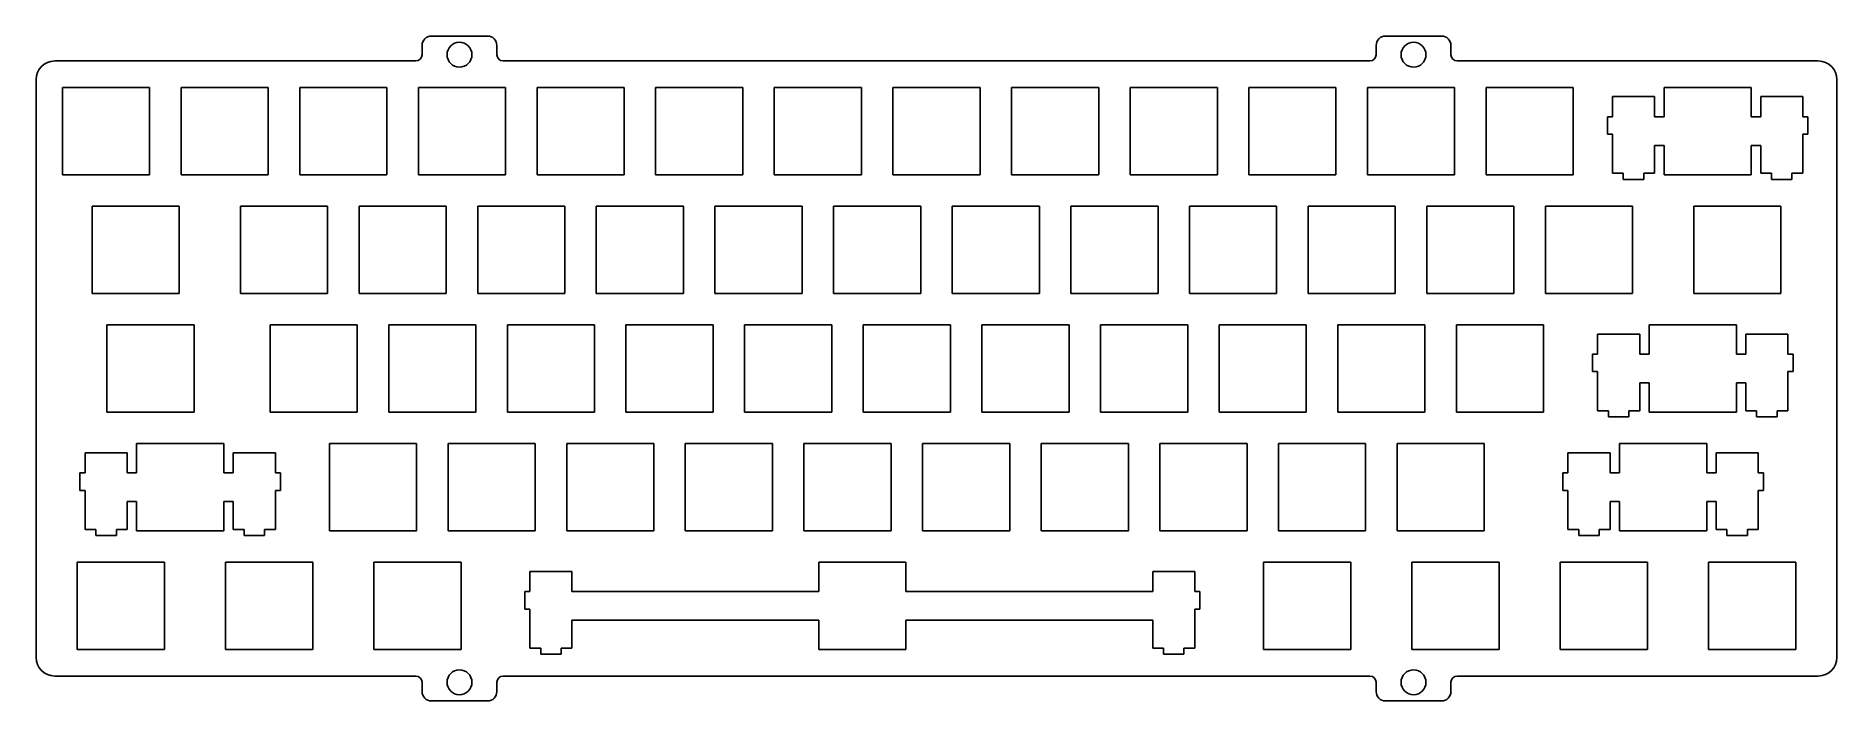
# Model space of a CAD drawing. Extents: x -2 to 288, y -6 to 101.
import ezdxf

# ---------------------------------------------------------------- set-up
doc = ezdxf.new("R2010")
doc.units = 0
doc.header["$MEASUREMENT"] = 0

msp = doc.modelspace()

# ---------------------------------------------------------------- linework, layer by layer
at = {"linetype": 'Continuous'}
for p, q in [((60.36965, 99.5676), (60.36965, 98.0676)), ((61.86965, 101.0676), (70.86965, 101.0676)), ((72.36965, 99.5676), (72.36965, 98.0676)), ((213.5704, 99.5676), (213.5704, 98.0676)), ((215.0704, 101.0676), (224.0704, 101.0676)), ((225.5704, 99.5676), (225.5704, 98.0676)), ((59.36965, 97.0676), (1.36965, 97.0676)), ((212.5704, 97.0676), (73.36965, 97.0676)), ((284.5704, 97.0676), (226.5704, 97.0676)), ((-1.63035, 1.36827), (-1.63035, 94.0676)), ((287.5704, 1.36827), (287.5704, 94.0676)), ((251.52, 91.3476), (258.27, 91.3476)), ((275.32, 91.3476), (282.069, 91.3476)), ((249.138, 53.2476), (255.888, 53.2476)), ((272.938, 53.2476), (279.687, 53.2476)), ((6.2508, 34.1974), (13.0004, 34.1974)), ((30.0509, 34.1974), (36.8004, 34.1974)), ((244.376, 34.1974), (251.126, 34.1974)), ((268.176, 34.1974), (274.925, 34.1974)), ((77.6884, 15.1474), (84.4381, 15.1474)), ((177.689, 15.1474), (184.438, 15.1474)), ((59.36965, -1.63173), (1.36965, -1.63173)), ((60.36965, -4.13173), (60.36965, -2.63173)), ((72.36965, -4.13173), (72.36965, -2.63173)), ((212.5704, -1.63173), (73.36965, -1.63173)), ((213.5704, -4.13173), (213.5704, -2.63173)), ((225.5704, -4.13173), (225.5704, -2.63173)), ((284.5704, -1.63173), (226.5704, -1.63173)), ((61.86965, -5.63173), (70.86965, -5.63173)), ((215.0704, -5.63173), (224.0704, -5.63173))]:
    msp.add_line(p, q, dxfattribs=at)
at = {"color": 0}
for p, q in [((2.61965, 92.8176), (16.6192, 92.8176)), ((2.61965, 78.8183), (2.61965, 92.8176)), ((16.6192, 92.8176), (16.6192, 78.8183)), ((21.6697, 92.8176), (35.669, 92.8176)), ((21.6697, 78.8183), (21.6697, 92.8176)), ((35.669, 92.8176), (35.669, 78.8183)), ((40.7197, 92.8176), (54.719, 92.8176)), ((40.7197, 78.8183), (40.7197, 92.8176)), ((54.719, 92.8176), (54.719, 78.8183)), ((59.7697, 92.8176), (73.769, 92.8176)), ((59.7697, 78.8183), (59.7697, 92.8176)), ((73.769, 92.8176), (73.769, 78.8183)), ((78.8197, 92.8176), (92.819, 92.8176)), ((78.8197, 78.8183), (78.8197, 92.8176)), ((92.819, 92.8176), (92.819, 78.8183)), ((97.8683, 92.8176), (111.869, 92.8176)), ((97.8683, 78.8183), (97.8683, 92.8176)), ((111.869, 92.8176), (111.869, 78.8183)), ((116.918, 92.8176), (130.919, 92.8176)), ((116.918, 78.8183), (116.918, 92.8176)), ((130.919, 92.8176), (130.919, 78.8183)), ((135.97, 92.8176), (149.969, 92.8176)), ((135.97, 78.8183), (135.97, 92.8176)), ((149.969, 92.8176), (149.969, 78.8183)), ((155.02, 92.8176), (169.019, 92.8176)), ((155.02, 78.8183), (155.02, 92.8176)), ((169.019, 92.8176), (169.019, 78.8183)), ((174.07, 92.8176), (188.069, 92.8176)), ((174.07, 78.8183), (174.07, 92.8176)), ((188.069, 92.8176), (188.069, 78.8183)), ((193.12, 92.8176), (207.119, 92.8176)), ((193.12, 78.8183), (193.12, 92.8176)), ((207.119, 92.8176), (207.119, 78.8183)), ((212.17, 92.8176), (226.169, 92.8176)), ((212.17, 78.8183), (212.17, 92.8176)), ((226.169, 92.8176), (226.169, 78.8183)), ((231.22, 92.8176), (245.219, 92.8176)), ((231.22, 78.8183), (231.22, 92.8176)), ((245.219, 92.8176), (245.219, 78.8183)), ((259.795, 92.8176), (259.795, 88.1172)), ((273.794, 92.8176), (259.795, 92.8176)), ((273.794, 88.1172), (273.794, 92.8176)), ((251.52, 91.3476), (251.52, 88.1172)), ((258.269, 88.1172), (258.269, 91.3476)), ((275.32, 91.3476), (275.32, 88.1172)), ((282.069, 88.1172), (282.069, 91.3476)), ((251.52, 88.1172), (250.694, 88.1172)), ((250.694, 88.1172), (250.694, 85.3172)), ((259.795, 88.1172), (258.269, 88.1172)), ((275.32, 88.1172), (273.794, 88.1172)), ((282.895, 88.1172), (282.069, 88.1172)), ((282.895, 85.3172), (282.895, 88.1172)), ((250.694, 85.3172), (251.52, 85.3172)), ((251.52, 85.3172), (251.52, 79.0469)), ((282.069, 79.0469), (282.069, 85.3172)), ((282.069, 85.3172), (282.895, 85.3172)), ((258.269, 79.0469), (258.269, 83.5173)), ((258.269, 83.5173), (259.795, 83.5173)), ((259.795, 83.5173), (259.795, 78.8183)), ((273.794, 78.8183), (273.794, 83.5173)), ((273.794, 83.5173), (275.32, 83.5173)), ((275.32, 83.5173), (275.32, 79.0469)), ((16.6192, 78.8183), (2.61965, 78.8183)), ((35.669, 78.8183), (21.6697, 78.8183)), ((54.719, 78.8183), (40.7197, 78.8183)), ((73.769, 78.8183), (59.7697, 78.8183)), ((92.819, 78.8183), (78.8197, 78.8183)), ((111.869, 78.8183), (97.8683, 78.8183)), ((130.919, 78.8183), (116.918, 78.8183)), ((149.969, 78.8183), (135.97, 78.8183)), ((169.019, 78.8183), (155.02, 78.8183)), ((188.069, 78.8183), (174.07, 78.8183)), ((207.119, 78.8183), (193.12, 78.8183)), ((226.169, 78.8183), (212.17, 78.8183)), ((245.219, 78.8183), (231.22, 78.8183)), ((251.52, 79.0469), (253.243, 79.0469)), ((253.243, 79.0469), (253.243, 78.0673)), ((256.545, 78.0673), (256.545, 79.0469)), ((256.545, 79.0469), (258.269, 79.0469)), ((259.795, 78.8183), (273.794, 78.8183)), ((275.32, 79.0469), (277.045, 79.0469)), ((277.045, 79.0469), (277.045, 78.0673)), ((280.345, 78.0673), (280.345, 79.0469)), ((280.345, 79.0469), (282.069, 79.0469)), ((253.243, 78.0673), (256.545, 78.0673)), ((277.045, 78.0673), (280.345, 78.0673)), ((7.38216, 73.7676), (21.3817, 73.7676)), ((7.38216, 59.7683), (7.38216, 73.7676)), ((21.3817, 73.7676), (21.3817, 59.7683)), ((31.1947, 73.7676), (45.194, 73.7676)), ((31.1947, 59.7683), (31.1947, 73.7676)), ((45.194, 73.7676), (45.194, 59.7683)), ((50.2447, 73.7676), (64.244, 73.7676)), ((50.2447, 59.7683), (50.2447, 73.7676)), ((64.244, 73.7676), (64.244, 59.7683)), ((69.2947, 73.7676), (83.294, 73.7676)), ((69.2947, 59.7683), (69.2947, 73.7676)), ((83.294, 73.7676), (83.294, 59.7683)), ((88.3447, 73.7676), (102.344, 73.7676)), ((88.3447, 59.7683), (88.3447, 73.7676)), ((102.344, 73.7676), (102.344, 59.7683)), ((107.395, 73.7676), (121.394, 73.7676)), ((107.395, 59.7683), (107.395, 73.7676)), ((121.394, 73.7676), (121.394, 59.7683)), ((126.445, 73.7676), (140.444, 73.7676)), ((126.445, 59.7683), (126.445, 73.7676)), ((140.444, 73.7676), (140.444, 59.7683)), ((145.495, 73.7676), (159.494, 73.7676)), ((145.495, 59.7683), (145.495, 73.7676)), ((159.494, 73.7676), (159.494, 59.7683)), ((164.545, 73.7676), (178.544, 73.7676)), ((164.545, 59.7683), (164.545, 73.7676)), ((178.544, 73.7676), (178.544, 59.7683)), ((183.595, 73.7676), (197.594, 73.7676)), ((183.595, 59.7683), (183.595, 73.7676)), ((197.594, 73.7676), (197.594, 59.7683)), ((202.645, 73.7676), (216.644, 73.7676)), ((202.645, 59.7683), (202.645, 73.7676)), ((216.644, 73.7676), (216.644, 59.7683)), ((221.695, 73.7676), (235.694, 73.7676)), ((221.695, 59.7683), (221.695, 73.7676)), ((235.694, 73.7676), (235.694, 59.7683)), ((240.745, 73.7676), (254.744, 73.7676)), ((240.745, 59.7683), (240.745, 73.7676)), ((254.744, 73.7676), (254.744, 59.7683)), ((264.557, 73.7676), (278.557, 73.7676)), ((264.557, 59.7683), (264.557, 73.7676)), ((278.557, 73.7676), (278.557, 59.7683)), ((21.3817, 59.7683), (7.38216, 59.7683)), ((45.194, 59.7683), (31.1947, 59.7683)), ((64.244, 59.7683), (50.2447, 59.7683)), ((83.294, 59.7683), (69.2947, 59.7683)), ((102.344, 59.7683), (88.3447, 59.7683)), ((121.394, 59.7683), (107.395, 59.7683)), ((140.444, 59.7683), (126.445, 59.7683)), ((159.494, 59.7683), (145.495, 59.7683)), ((178.544, 59.7683), (164.545, 59.7683)), ((197.594, 59.7683), (183.595, 59.7683)), ((216.644, 59.7683), (202.645, 59.7683)), ((235.694, 59.7683), (221.695, 59.7683)), ((254.744, 59.7683), (240.745, 59.7683)), ((278.557, 59.7683), (264.557, 59.7683)), ((9.76341, 54.7176), (23.7629, 54.7176)), ((9.76341, 40.7183), (9.76341, 54.7176)), ((23.7629, 54.7176), (23.7629, 40.7183)), ((35.9572, 54.7176), (49.9565, 54.7176)), ((35.9572, 40.7183), (35.9572, 54.7176)), ((49.9565, 54.7176), (49.9565, 40.7183)), ((55.0072, 54.7176), (69.0065, 54.7176)), ((55.0072, 40.7183), (55.0072, 54.7176)), ((69.0065, 54.7176), (69.0065, 40.7183)), ((74.0572, 54.7176), (88.0565, 54.7176)), ((74.0572, 40.7183), (74.0572, 54.7176)), ((88.0565, 54.7176), (88.0565, 40.7183)), ((93.1072, 54.7176), (107.107, 54.7176)), ((93.1072, 40.7183), (93.1072, 54.7176)), ((107.107, 54.7176), (107.107, 40.7183)), ((112.157, 54.7176), (126.157, 54.7176)), ((112.157, 40.7183), (112.157, 54.7176)), ((126.157, 54.7176), (126.157, 40.7183)), ((131.207, 54.7176), (145.207, 54.7176)), ((131.207, 40.7183), (131.207, 54.7176)), ((145.207, 54.7176), (145.207, 40.7183)), ((150.257, 54.7176), (164.257, 54.7176)), ((150.257, 40.7183), (150.257, 54.7176)), ((164.257, 54.7176), (164.257, 40.7183)), ((169.307, 54.7176), (183.307, 54.7176)), ((169.307, 40.7183), (169.307, 54.7176)), ((183.307, 54.7176), (183.307, 40.7183)), ((188.357, 54.7176), (202.357, 54.7176)), ((188.357, 40.7183), (188.357, 54.7176)), ((202.357, 54.7176), (202.357, 40.7183)), ((207.407, 54.7176), (221.407, 54.7176)), ((207.407, 40.7183), (207.407, 54.7176)), ((221.407, 54.7176), (221.407, 40.7183)), ((226.457, 54.7176), (240.457, 54.7176)), ((226.457, 40.7183), (226.457, 54.7176)), ((240.457, 54.7176), (240.457, 40.7183)), ((249.138, 53.2476), (249.138, 50.0172)), ((255.888, 50.0172), (255.888, 53.2476)), ((257.413, 54.7176), (257.413, 50.0172)), ((271.413, 54.7176), (257.413, 54.7176)), ((271.413, 50.0172), (271.413, 54.7176)), ((272.939, 53.2476), (272.939, 50.0172)), ((279.688, 50.0172), (279.688, 53.2476)), ((249.138, 50.0172), (248.313, 50.0172)), ((248.313, 50.0172), (248.313, 47.2172)), ((257.413, 50.0172), (255.888, 50.0172)), ((272.939, 50.0172), (271.413, 50.0172)), ((280.512, 50.0172), (279.688, 50.0172)), ((280.512, 47.2172), (280.512, 50.0172)), ((248.313, 47.2172), (249.138, 47.2172)), ((249.138, 47.2172), (249.138, 40.9483)), ((279.688, 40.9483), (279.688, 47.2172)), ((279.688, 47.2172), (280.512, 47.2172)), ((255.888, 40.9483), (255.888, 45.4173)), ((255.888, 45.4173), (257.413, 45.4173)), ((257.413, 45.4173), (257.413, 40.7183)), ((271.413, 40.7183), (271.413, 45.4173)), ((271.413, 45.4173), (272.939, 45.4173)), ((272.939, 45.4173), (272.939, 40.9483)), ((23.7629, 40.7183), (9.76341, 40.7183)), ((49.9565, 40.7183), (35.9572, 40.7183)), ((69.0065, 40.7183), (55.0072, 40.7183)), ((88.0565, 40.7183), (74.0572, 40.7183)), ((107.107, 40.7183), (93.1072, 40.7183)), ((126.157, 40.7183), (112.157, 40.7183)), ((145.207, 40.7183), (131.207, 40.7183)), ((164.257, 40.7183), (150.257, 40.7183)), ((183.307, 40.7183), (169.307, 40.7183)), ((202.357, 40.7183), (188.357, 40.7183)), ((221.407, 40.7183), (207.407, 40.7183)), ((240.457, 40.7183), (226.457, 40.7183)), ((249.138, 40.9483), (250.862, 40.9483)), ((250.862, 40.9483), (250.862, 39.9673)), ((254.161, 39.9673), (254.161, 40.9483)), ((254.161, 40.9483), (255.888, 40.9483)), ((257.413, 40.7183), (271.413, 40.7183)), ((272.939, 40.9483), (274.662, 40.9483)), ((274.662, 40.9483), (274.662, 39.9673)), ((277.963, 39.9673), (277.963, 40.9483)), ((277.963, 40.9483), (279.688, 40.9483)), ((250.862, 39.9673), (254.161, 39.9673)), ((274.662, 39.9673), (277.963, 39.9673)), ((14.5259, 35.6676), (14.5259, 30.9673)), ((28.5254, 35.6676), (14.5259, 35.6676)), ((28.5254, 30.9673), (28.5254, 35.6676)), ((45.4822, 35.6676), (59.4815, 35.6676)), ((45.4822, 21.6683), (45.4822, 35.6676)), ((59.4815, 35.6676), (59.4815, 21.6683)), ((64.5322, 35.6676), (78.5315, 35.6676)), ((64.5322, 21.6683), (64.5322, 35.6676)), ((78.5315, 35.6676), (78.5315, 21.6683)), ((83.5822, 35.6676), (97.5815, 35.6676)), ((83.5822, 21.6683), (83.5822, 35.6676)), ((97.5815, 35.6676), (97.5815, 21.6683)), ((102.632, 35.6676), (116.632, 35.6676)), ((102.632, 21.6683), (102.632, 35.6676)), ((116.632, 35.6676), (116.632, 21.6683)), ((121.682, 35.6676), (135.682, 35.6676)), ((121.682, 21.6683), (121.682, 35.6676)), ((135.682, 35.6676), (135.682, 21.6683)), ((140.732, 35.6676), (154.732, 35.6676)), ((140.732, 21.6683), (140.732, 35.6676)), ((154.732, 35.6676), (154.732, 21.6683)), ((159.782, 35.6676), (173.782, 35.6676)), ((159.782, 21.6683), (159.782, 35.6676)), ((173.782, 35.6676), (173.782, 21.6683)), ((178.832, 35.6676), (192.832, 35.6676)), ((178.832, 21.6683), (178.832, 35.6676)), ((192.832, 35.6676), (192.832, 21.6683)), ((197.882, 35.6676), (211.882, 35.6676)), ((197.882, 21.6683), (197.882, 35.6676)), ((211.882, 35.6676), (211.882, 21.6683)), ((216.932, 35.6676), (230.932, 35.6676)), ((216.932, 21.6683), (216.932, 35.6676)), ((230.932, 35.6676), (230.932, 21.6683)), ((252.65, 35.6676), (252.65, 30.9673)), ((266.65, 35.6676), (252.65, 35.6676)), ((266.65, 30.9673), (266.65, 35.6676)), ((6.2508, 34.1974), (6.2508, 30.9673)), ((13.0004, 30.9673), (13.0004, 34.1974)), ((30.0509, 34.1974), (30.0509, 30.9673)), ((36.8004, 30.9673), (36.8004, 34.1974)), ((244.376, 34.1974), (244.376, 30.9673)), ((251.126, 30.9673), (251.126, 34.1974)), ((268.176, 34.1974), (268.176, 30.9673)), ((274.925, 30.9673), (274.925, 34.1974)), ((6.2508, 30.9673), (5.42533, 30.9673)), ((5.42533, 30.9673), (5.42533, 28.1671)), ((14.5259, 30.9673), (13.0004, 30.9673)), ((30.0509, 30.9673), (28.5254, 30.9673)), ((37.6259, 30.9673), (36.8004, 30.9673)), ((37.6259, 28.1671), (37.6259, 30.9673)), ((244.376, 30.9673), (243.55, 30.9673)), ((243.55, 30.9673), (243.55, 28.1671)), ((252.65, 30.9673), (251.126, 30.9673)), ((268.176, 30.9673), (266.65, 30.9673)), ((275.751, 30.9673), (274.925, 30.9673)), ((275.751, 28.1671), (275.751, 30.9673)), ((5.42533, 28.1671), (6.2508, 28.1671)), ((6.2508, 28.1671), (6.2508, 21.897)), ((13.0004, 21.897), (13.0004, 26.3674)), ((13.0004, 26.3674), (14.5259, 26.3674)), ((14.5259, 26.3674), (14.5259, 21.6683)), ((28.5254, 21.6683), (28.5254, 26.3674)), ((28.5254, 26.3674), (30.0509, 26.3674)), ((30.0509, 26.3674), (30.0509, 21.897)), ((36.8004, 21.897), (36.8004, 28.1671)), ((36.8004, 28.1671), (37.6259, 28.1671)), ((243.55, 28.1671), (244.376, 28.1671)), ((244.376, 28.1671), (244.376, 21.897)), ((251.126, 21.897), (251.126, 26.3674)), ((251.126, 26.3674), (252.65, 26.3674)), ((252.65, 26.3674), (252.65, 21.6683)), ((266.65, 21.6683), (266.65, 26.3674)), ((266.65, 26.3674), (268.176, 26.3674)), ((268.176, 26.3674), (268.176, 21.897)), ((274.925, 21.897), (274.925, 28.1671)), ((274.925, 28.1671), (275.751, 28.1671)), ((6.2508, 21.897), (7.97609, 21.897)), ((7.97609, 21.897), (7.97609, 20.9173)), ((7.97609, 20.9173), (11.2751, 20.9173)), ((11.2751, 20.9173), (11.2751, 21.897)), ((11.2751, 21.897), (13.0004, 21.897)), ((14.5259, 21.6683), (28.5254, 21.6683)), ((30.0509, 21.897), (31.7762, 21.897)), ((31.7762, 21.897), (31.7762, 20.9173)), ((31.7762, 20.9173), (35.0752, 20.9173)), ((35.0752, 20.9173), (35.0752, 21.897)), ((35.0752, 21.897), (36.8004, 21.897)), ((59.4815, 21.6683), (45.4822, 21.6683)), ((78.5315, 21.6683), (64.5322, 21.6683)), ((97.5815, 21.6683), (83.5822, 21.6683)), ((116.632, 21.6683), (102.632, 21.6683)), ((135.682, 21.6683), (121.682, 21.6683)), ((154.732, 21.6683), (140.732, 21.6683)), ((173.782, 21.6683), (159.782, 21.6683)), ((192.832, 21.6683), (178.832, 21.6683)), ((211.882, 21.6683), (197.882, 21.6683)), ((230.932, 21.6683), (216.932, 21.6683)), ((244.376, 21.897), (246.101, 21.897)), ((246.101, 21.897), (246.101, 20.9173)), ((246.101, 20.9173), (249.4, 20.9173)), ((249.4, 20.9173), (249.4, 21.897)), ((249.4, 21.897), (251.126, 21.897)), ((252.65, 21.6683), (266.65, 21.6683)), ((268.176, 21.897), (269.901, 21.897)), ((269.901, 21.897), (269.901, 20.9173)), ((269.901, 20.9173), (273.2, 20.9173)), ((273.2, 20.9173), (273.2, 21.897)), ((273.2, 21.897), (274.925, 21.897)), ((5.00091, 16.6178), (19.0004, 16.6178)), ((5.00091, 2.61827), (5.00091, 16.6178)), ((19.0004, 16.6178), (19.0004, 2.61827)), ((28.8134, 16.6178), (42.8128, 16.6178)), ((28.8134, 2.61827), (28.8134, 16.6178)), ((42.8128, 16.6178), (42.8128, 2.61827)), ((52.626, 16.6178), (66.6253, 16.6178)), ((52.626, 2.61827), (52.626, 16.6178)), ((66.6253, 16.6178), (66.6253, 2.61827)), ((77.6884, 15.1474), (77.6884, 11.9173)), ((84.4381, 11.9173), (84.4381, 15.1474)), ((124.062, 16.6178), (124.062, 11.9173)), ((138.063, 16.6178), (124.062, 16.6178)), ((138.063, 11.9173), (138.063, 16.6178)), ((177.689, 15.1474), (177.689, 11.9173)), ((184.438, 11.9173), (184.438, 15.1474)), ((195.501, 16.6178), (209.5, 16.6178)), ((195.501, 2.61827), (195.501, 16.6178)), ((209.5, 16.6178), (209.5, 2.61827)), ((219.313, 16.6178), (233.313, 16.6178)), ((219.313, 2.61827), (219.313, 16.6178)), ((233.313, 16.6178), (233.313, 2.61827)), ((243.126, 16.6178), (257.125, 16.6178)), ((243.126, 2.61827), (243.126, 16.6178)), ((257.125, 16.6178), (257.125, 2.61827)), ((266.938, 16.6178), (280.938, 16.6178)), ((266.938, 2.61827), (266.938, 16.6178)), ((280.938, 16.6178), (280.938, 2.61827)), ((77.6884, 11.9173), (76.8629, 11.9173)), ((76.8629, 11.9173), (76.8629, 9.11712)), ((124.062, 11.9173), (84.4381, 11.9173)), ((177.689, 11.9173), (138.063, 11.9173)), ((185.262, 11.9173), (184.438, 11.9173)), ((185.262, 9.11712), (185.262, 11.9173)), ((76.8629, 9.11712), (77.6884, 9.11712)), ((77.6884, 9.11712), (77.6884, 2.84841)), ((184.438, 2.84841), (184.438, 9.11712)), ((184.438, 9.11712), (185.262, 9.11712)), ((84.4381, 2.84841), (84.4381, 7.31876)), ((84.4381, 7.31876), (124.062, 7.31876)), ((124.062, 7.31876), (124.062, 2.61827)), ((138.063, 2.61827), (138.063, 7.31876)), ((138.063, 7.31876), (177.689, 7.31876)), ((177.689, 7.31876), (177.689, 2.84841)), ((19.0004, 2.61827), (5.00091, 2.61827)), ((42.8128, 2.61827), (28.8134, 2.61827)), ((66.6253, 2.61827), (52.626, 2.61827)), ((77.6884, 2.84841), (79.412, 2.84841)), ((79.412, 2.84841), (79.412, 1.86724)), ((79.412, 1.86724), (82.7126, 1.86724)), ((82.7126, 1.86724), (82.7126, 2.84841)), ((82.7126, 2.84841), (84.4381, 2.84841)), ((124.062, 2.61827), (138.063, 2.61827)), ((177.689, 2.84841), (179.412, 2.84841)), ((179.412, 2.84841), (179.412, 1.86724)), ((179.412, 1.86724), (182.713, 1.86724)), ((182.713, 1.86724), (182.713, 2.84841)), ((182.713, 2.84841), (184.438, 2.84841)), ((209.5, 2.61827), (195.501, 2.61827)), ((233.313, 2.61827), (219.313, 2.61827)), ((257.125, 2.61827), (243.126, 2.61827)), ((280.938, 2.61827), (266.938, 2.61827))]:
    msp.add_line(p, q, dxfattribs=at)
at = {"linetype": 'Continuous'}
for centre in [(66.36965, 98.0676), (219.5704, 98.0676), (66.36965, -2.63173), (219.5704, -2.63173)]:
    msp.add_circle(centre, 2, dxfattribs=at)
for centre, radius, start, end in [((61.86965, 99.5676), 1.5, 90, 180), ((70.86965, 99.5676), 1.5, 0, 90), ((215.0704, 99.5676), 1.5, 90, 180), ((224.0704, 99.5676), 1.5, 0, 90), ((1.36965, 94.0676), 3, 90, 180), ((59.36965, 98.0676), 1, 270, 0), ((73.36965, 98.0676), 1, 180, 270), ((212.5704, 98.0676), 1, 270, 0), ((226.5704, 98.0676), 1, 180, 270), ((284.5704, 94.0676), 3, 0, 90), ((1.36965, 1.36827), 3, 180, 270), ((284.5704, 1.36827), 3, 270, 0), ((59.36965, -2.63173), 1, 0, 90), ((73.36965, -2.63173), 1, 90, 180), ((212.5704, -2.63173), 1, 0, 90), ((226.5704, -2.63173), 1, 90, 180), ((61.86965, -4.13173), 1.5, 180, 270), ((70.86965, -4.13173), 1.5, 270, 0), ((215.0704, -4.13173), 1.5, 180, 270), ((224.0704, -4.13173), 1.5, 270, 0)]:
    msp.add_arc(centre, radius, start, end, dxfattribs=at)

doc.saveas('drawing.dxf')
